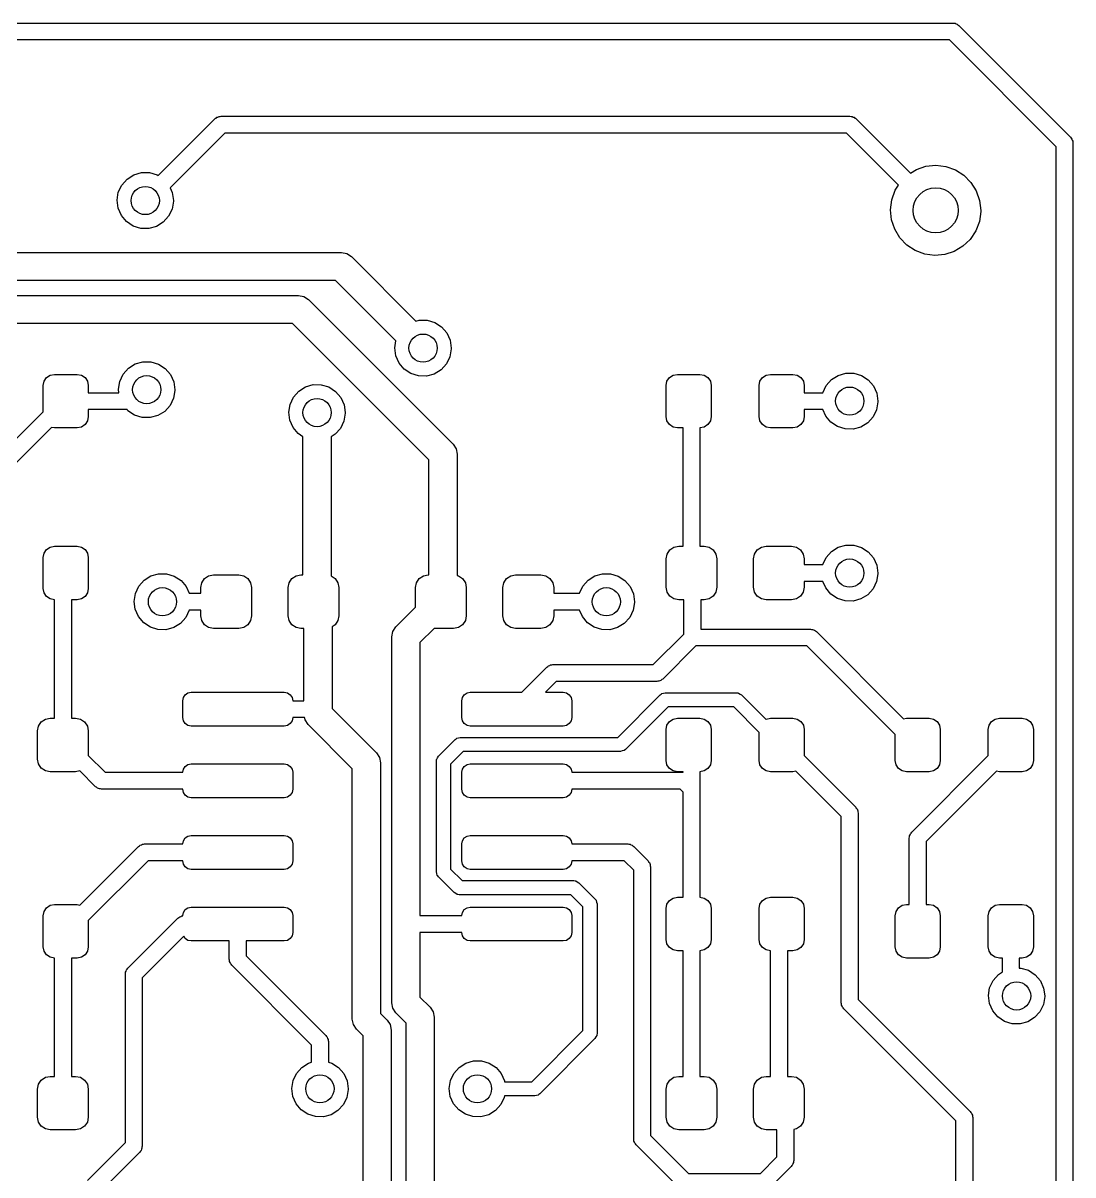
# Model space of a CAD drawing. Extents: x 108 to 192, y -153 to -46.
# Drawn here: x 173.55 to 192.17, y -85.09 to -64.67 of the extents above; entities that cross this region are included whole.
import ezdxf

# ---------------------------------------------------------------- set-up
doc = ezdxf.new("R2010")
doc.units = 0
doc.layers.add('BLACK', color=7, linetype='CONTINUOUS')

msp = doc.modelspace()

# ---------------------------------------------------------------- linework, layer by layer
at = {"layer": 'BLACK', "linetype": 'CONTINUOUS'}
for p, q in [((172.224, -64.6708), (190.043, -64.6708)), ((190.043, -64.6708), (190.062, -64.6759)), ((190.062, -64.6759), (190.082, -64.6759)), ((190.082, -64.6759), (190.099, -64.6858)), ((190.099, -64.6858), (190.118, -64.6909)), ((190.118, -64.6909), (190.132, -64.7049)), ((190.132, -64.7049), (190.149, -64.7147)), ((190.149, -64.7147), (192.13, -66.6959)), ((189.981, -64.9708), (172.286, -64.9708)), ((191.874, -66.8641), (189.981, -64.9708)), ((175.946, -67.3767), (176.957, -66.3657)), ((176.957, -66.3657), (176.974, -66.3559)), ((176.974, -66.3559), (176.988, -66.3419)), ((176.988, -66.3419), (177.007, -66.3368)), ((177.007, -66.3368), (177.025, -66.3269)), ((177.025, -66.3269), (177.044, -66.3269)), ((177.044, -66.3269), (177.063, -66.3218)), ((177.063, -66.3218), (188.218, -66.3218)), ((188.218, -66.3218), (188.237, -66.3269)), ((188.237, -66.3269), (188.257, -66.3269)), ((188.257, -66.3269), (188.274, -66.3368)), ((188.274, -66.3368), (188.293, -66.3419)), ((188.293, -66.3419), (188.307, -66.3559)), ((188.307, -66.3559), (188.324, -66.3657)), ((188.324, -66.3657), (189.291, -67.3333)), ((177.126, -66.6218), (176.157, -67.5901)), ((188.156, -66.6218), (177.126, -66.6218)), ((189.08, -67.5458), (188.156, -66.6218)), ((192.13, -66.6959), (192.14, -66.713)), ((192.14, -66.713), (192.154, -66.727)), ((192.154, -66.727), (192.159, -66.7461)), ((192.159, -66.7461), (192.169, -66.7632)), ((192.169, -66.7632), (192.169, -66.7829)), ((191.874, -131.256), (191.874, -66.8641)), ((192.169, -66.7829), (192.174, -66.802)), ((192.174, -66.802), (192.174, -131.318)), ((175.393, -67.4372), (175.513, -67.3616)), ((175.513, -67.3616), (175.649, -67.3226)), ((175.649, -67.3226), (175.791, -67.3235)), ((175.791, -67.3235), (175.927, -67.3641)), ((175.927, -67.3641), (175.946, -67.3767)), ((189.291, -67.3333), (189.397, -67.2681)), ((189.397, -67.2681), (189.566, -67.2107)), ((189.566, -67.2107), (189.744, -67.192)), ((189.744, -67.192), (189.921, -67.2131)), ((189.921, -67.2131), (190.089, -67.273)), ((190.089, -67.273), (190.239, -67.3685)), ((190.239, -67.3685), (190.365, -67.4951)), ((175.239, -67.6718), (175.299, -67.5435)), ((175.299, -67.5435), (175.393, -67.4372)), ((176.157, -67.5901), (176.197, -67.6777)), ((189.021, -67.6363), (189.08, -67.5458)), ((190.365, -67.4951), (190.459, -67.6463)), ((175.217, -67.8119), (175.239, -67.6718)), ((176.197, -67.6777), (176.217, -67.818)), ((188.96, -67.8039), (189.021, -67.6363)), ((190.459, -67.6463), (190.518, -67.8148)), ((175.236, -67.9525), (175.217, -67.8119)), ((175.293, -68.0822), (175.236, -67.9525)), ((176.194, -67.97), (176.132, -68.0976)), ((176.217, -67.8302), (176.194, -67.97)), ((176.217, -67.818), (176.217, -67.8302)), ((188.938, -67.9808), (188.96, -67.8039)), ((188.955, -68.1583), (188.938, -67.9808)), ((190.518, -67.8148), (190.538, -67.992)), ((190.538, -67.992), (190.538, -68.0143)), ((175.384, -68.1907), (175.293, -68.0822)), ((175.502, -68.2693), (175.384, -68.1907)), ((176.037, -68.2027), (175.916, -68.2769)), ((176.132, -68.0976), (176.037, -68.2027)), ((189.012, -68.3276), (188.955, -68.1583)), ((190.513, -68.191), (190.45, -68.3577)), ((190.538, -68.0143), (190.513, -68.191)), ((175.637, -68.3116), (175.502, -68.2693)), ((175.779, -68.3142), (175.637, -68.3116)), ((175.916, -68.2769), (175.779, -68.3142)), ((189.104, -68.4801), (189.012, -68.3276)), ((190.45, -68.3577), (190.351, -68.5062)), ((189.228, -68.6084), (189.104, -68.4801)), ((189.377, -68.7061), (189.228, -68.6084)), ((190.351, -68.5062), (190.222, -68.6292)), ((171.577, -68.7364), (179.197, -68.7364)), ((179.197, -68.7364), (179.293, -68.7554)), ((179.293, -68.7554), (179.374, -68.8096)), ((179.374, -68.8096), (180.519, -69.9553)), ((189.544, -68.7682), (189.377, -68.7061)), ((189.721, -68.7918), (189.544, -68.7682)), ((189.899, -68.7757), (189.721, -68.7918)), ((190.068, -68.7205), (189.899, -68.7757)), ((190.222, -68.6292), (190.068, -68.7205)), ((179.093, -69.2364), (171.681, -69.2364)), ((180.164, -70.3067), (179.093, -69.2364)), ((171.804, -69.4984), (178.435, -69.4984)), ((178.435, -69.4984), (178.531, -69.5174)), ((178.531, -69.5174), (178.612, -69.5716)), ((178.612, -69.5716), (181.177, -72.137)), ((178.331, -69.9984), (171.908, -69.9984)), ((180.75, -72.4174), (178.331, -69.9984)), ((180.519, -69.9553), (180.577, -69.9388)), ((180.577, -69.9388), (180.719, -69.9397)), ((180.719, -69.9397), (180.855, -69.9803)), ((180.855, -69.9803), (180.973, -70.0574)), ((180.973, -70.0574), (181.066, -70.1648)), ((181.066, -70.1648), (181.125, -70.2939)), ((180.145, -70.4281), (180.164, -70.3067)), ((180.163, -70.5687), (180.145, -70.4281)), ((181.145, -70.4464), (181.121, -70.5862)), ((181.125, -70.2939), (181.145, -70.4342)), ((181.145, -70.4342), (181.145, -70.4464)), ((180.22, -70.6984), (180.163, -70.5687)), ((181.121, -70.5862), (181.059, -70.7138)), ((175.325, -70.8963), (175.419, -70.79)), ((175.419, -70.79), (175.538, -70.7144)), ((175.538, -70.7144), (175.675, -70.6754)), ((175.675, -70.6754), (175.817, -70.6763)), ((175.817, -70.6763), (175.952, -70.7169)), ((175.952, -70.7169), (176.071, -70.794)), ((176.071, -70.794), (176.164, -70.9014)), ((180.312, -70.8069), (180.22, -70.6984)), ((180.43, -70.8855), (180.312, -70.8069)), ((180.964, -70.8189), (180.843, -70.8931)), ((181.059, -70.7138), (180.964, -70.8189)), ((173.907, -71.099), (173.922, -71.0225)), ((173.922, -71.0225), (173.966, -70.9576)), ((173.966, -70.9576), (174.03, -70.9142)), ((174.03, -70.9142), (174.107, -70.899)), ((174.107, -70.899), (174.507, -70.899)), ((174.507, -70.899), (174.584, -70.9142)), ((174.584, -70.9142), (174.648, -70.9576)), ((174.648, -70.9576), (174.692, -71.0225)), ((174.692, -71.0225), (174.707, -71.099)), ((175.243, -71.1647), (175.264, -71.0246)), ((175.264, -71.0246), (175.325, -70.8963)), ((176.164, -70.9014), (176.223, -71.0305)), ((176.223, -71.0305), (176.243, -71.1708)), ((180.565, -70.9278), (180.43, -70.8855)), ((180.707, -70.9304), (180.565, -70.9278)), ((180.843, -70.8931), (180.707, -70.9304)), ((184.957, -71.099), (184.972, -71.0225)), ((184.972, -71.0225), (185.016, -70.9576)), ((185.016, -70.9576), (185.08, -70.9142)), ((185.08, -70.9142), (185.157, -70.899)), ((185.157, -70.899), (185.557, -70.899)), ((185.557, -70.899), (185.634, -70.9142)), ((185.634, -70.9142), (185.698, -70.9576)), ((185.698, -70.9576), (185.742, -71.0225)), ((185.742, -71.0225), (185.757, -71.099)), ((186.607, -71.099), (186.622, -71.0225)), ((186.622, -71.0225), (186.666, -70.9576)), ((186.666, -70.9576), (186.73, -70.9142)), ((186.73, -70.9142), (186.807, -70.899)), ((186.807, -70.899), (187.207, -70.899)), ((187.207, -70.899), (187.284, -70.9142)), ((187.284, -70.9142), (187.348, -70.9576)), ((187.348, -70.9576), (187.392, -71.0225)), ((187.392, -71.0225), (187.407, -71.099)), ((187.796, -71.0995), (187.89, -70.9932)), ((187.89, -70.9932), (188.01, -70.9176)), ((188.01, -70.9176), (188.146, -70.8786)), ((188.146, -70.8786), (188.288, -70.8795)), ((188.288, -70.8795), (188.424, -70.9201)), ((188.424, -70.9201), (188.543, -70.9972)), ((188.543, -70.9972), (188.635, -71.1046)), ((173.907, -71.5619), (173.907, -71.099)), ((174.707, -71.099), (174.707, -71.224)), ((174.707, -71.224), (175.25, -71.224)), ((175.25, -71.224), (175.243, -71.1647)), ((176.242, -71.183), (176.219, -71.3228)), ((176.243, -71.1708), (176.242, -71.183)), ((178.347, -71.3027), (178.441, -71.1964)), ((178.441, -71.1964), (178.561, -71.1208)), ((178.561, -71.1208), (178.697, -71.0818)), ((178.697, -71.0818), (178.839, -71.0827)), ((178.839, -71.0827), (178.975, -71.1233)), ((178.975, -71.1233), (179.094, -71.2004)), ((179.094, -71.2004), (179.186, -71.3078)), ((184.957, -71.649), (184.957, -71.099)), ((185.757, -71.099), (185.757, -71.649)), ((186.607, -71.649), (186.607, -71.099)), ((187.407, -71.099), (187.407, -71.224)), ((187.407, -71.224), (187.738, -71.224)), ((187.738, -71.224), (187.796, -71.0995)), ((188.635, -71.1046), (188.694, -71.2337)), ((188.694, -71.2337), (188.714, -71.374)), ((176.157, -71.4504), (176.062, -71.5555)), ((176.219, -71.3228), (176.157, -71.4504)), ((178.265, -71.5711), (178.287, -71.431)), ((178.287, -71.431), (178.347, -71.3027)), ((179.186, -71.3078), (179.245, -71.4369)), ((179.245, -71.4369), (179.265, -71.5772)), ((188.714, -71.3862), (188.69, -71.526)), ((188.714, -71.374), (188.714, -71.3862)), ((172.551, -72.9179), (173.907, -71.5619)), ((174.707, -71.649), (174.692, -71.7255)), ((175.393, -71.524), (174.707, -71.524)), ((174.707, -71.524), (174.707, -71.649)), ((175.409, -71.5435), (175.393, -71.524)), ((175.527, -71.6221), (175.409, -71.5435)), ((175.663, -71.6644), (175.527, -71.6221)), ((175.804, -71.667), (175.663, -71.6644)), ((175.941, -71.6297), (175.804, -71.667)), ((176.062, -71.5555), (175.941, -71.6297)), ((178.284, -71.7117), (178.265, -71.5711)), ((179.265, -71.5894), (179.242, -71.7292)), ((179.265, -71.5772), (179.265, -71.5894)), ((184.972, -71.7255), (184.957, -71.649)), ((185.757, -71.649), (185.742, -71.7255)), ((186.622, -71.7255), (186.607, -71.649)), ((187.407, -71.649), (187.392, -71.7255)), ((187.739, -71.524), (187.407, -71.524)), ((187.407, -71.524), (187.407, -71.649)), ((187.79, -71.6382), (187.739, -71.524)), ((187.881, -71.7467), (187.79, -71.6382)), ((188.629, -71.6536), (188.533, -71.7587)), ((188.69, -71.526), (188.629, -71.6536)), ((174.055, -71.8386), (172.807, -73.0861)), ((174.107, -71.849), (174.055, -71.8386)), ((174.507, -71.849), (174.107, -71.849)), ((174.584, -71.8338), (174.507, -71.849)), ((174.648, -71.7904), (174.584, -71.8338)), ((174.692, -71.7255), (174.648, -71.7904)), ((178.341, -71.8414), (178.284, -71.7117)), ((178.432, -71.9499), (178.341, -71.8414)), ((179.18, -71.8568), (179.085, -71.9619)), ((179.242, -71.7292), (179.18, -71.8568)), ((185.016, -71.7904), (184.972, -71.7255)), ((185.08, -71.8338), (185.016, -71.7904)), ((185.157, -71.849), (185.08, -71.8338)), ((185.257, -71.849), (185.157, -71.849)), ((185.257, -73.947), (185.257, -71.849)), ((185.634, -71.8338), (185.557, -71.849)), ((185.557, -71.849), (185.557, -73.947)), ((185.698, -71.7904), (185.634, -71.8338)), ((185.742, -71.7255), (185.698, -71.7904)), ((186.666, -71.7904), (186.622, -71.7255)), ((186.73, -71.8338), (186.666, -71.7904)), ((186.807, -71.849), (186.73, -71.8338)), ((187.207, -71.849), (186.807, -71.849)), ((187.284, -71.8338), (187.207, -71.849)), ((187.348, -71.7904), (187.284, -71.8338)), ((187.392, -71.7255), (187.348, -71.7904)), ((187.999, -71.8253), (187.881, -71.7467)), ((188.134, -71.8676), (187.999, -71.8253)), ((188.276, -71.8702), (188.134, -71.8676)), ((188.413, -71.8329), (188.276, -71.8702)), ((188.533, -71.7587), (188.413, -71.8329)), ((178.515, -72.0054), (178.432, -71.9499)), ((178.515, -74.455), (178.515, -72.0054)), ((179.085, -71.9619), (179.015, -72.0045)), ((179.015, -72.0045), (179.015, -74.4735)), ((181.177, -72.137), (181.177, -72.137)), ((181.177, -72.137), (181.231, -72.2181)), ((181.231, -72.2181), (181.25, -72.3138)), ((180.75, -74.455), (180.75, -72.4174)), ((181.25, -72.3138), (181.25, -74.4676)), ((188.01, -73.9656), (188.146, -73.9266)), ((188.146, -73.9266), (188.288, -73.9275)), ((188.288, -73.9275), (188.424, -73.9681)), ((173.907, -74.147), (173.922, -74.0705)), ((173.922, -74.0705), (173.966, -74.0056)), ((173.966, -74.0056), (174.03, -73.9622)), ((174.03, -73.9622), (174.107, -73.947)), ((174.107, -73.947), (174.507, -73.947)), ((174.507, -73.947), (174.584, -73.9622)), ((174.584, -73.9622), (174.648, -74.0056)), ((174.648, -74.0056), (174.692, -74.0705)), ((174.692, -74.0705), (174.707, -74.147)), ((184.957, -74.172), (184.974, -74.0859)), ((184.974, -74.0859), (185.023, -74.0129)), ((185.023, -74.0129), (185.096, -73.9641)), ((185.096, -73.9641), (185.182, -73.947)), ((185.182, -73.947), (185.257, -73.947)), ((185.557, -73.947), (185.632, -73.947)), ((185.632, -73.947), (185.718, -73.9641)), ((185.718, -73.9641), (185.791, -74.0129)), ((185.791, -74.0129), (185.84, -74.0859)), ((185.84, -74.0859), (185.857, -74.172)), ((186.507, -74.172), (186.524, -74.0859)), ((186.524, -74.0859), (186.573, -74.0129)), ((186.573, -74.0129), (186.646, -73.9641)), ((186.646, -73.9641), (186.732, -73.947)), ((186.732, -73.947), (187.182, -73.947)), ((187.182, -73.947), (187.268, -73.9641)), ((187.268, -73.9641), (187.341, -74.0129)), ((187.341, -74.0129), (187.39, -74.0859)), ((187.39, -74.0859), (187.407, -74.172)), ((187.796, -74.1475), (187.89, -74.0412)), ((187.89, -74.0412), (188.01, -73.9656)), ((188.424, -73.9681), (188.543, -74.0452)), ((188.543, -74.0452), (188.635, -74.1526)), ((173.907, -74.697), (173.907, -74.147)), ((174.707, -74.147), (174.707, -74.697)), ((184.957, -74.672), (184.957, -74.172)), ((185.857, -74.172), (185.857, -74.672)), ((186.507, -74.672), (186.507, -74.172)), ((187.407, -74.172), (187.407, -74.272)), ((187.407, -74.272), (187.738, -74.272)), ((187.738, -74.272), (187.796, -74.1475)), ((188.635, -74.1526), (188.694, -74.2817)), ((188.694, -74.2817), (188.714, -74.422)), ((175.698, -74.5492), (175.818, -74.4736)), ((175.818, -74.4736), (175.954, -74.4346)), ((175.954, -74.4346), (176.096, -74.4355)), ((176.096, -74.4355), (176.232, -74.4761)), ((176.232, -74.4761), (176.351, -74.5532)), ((176.719, -74.5939), (176.768, -74.5209)), ((176.768, -74.5209), (176.841, -74.4721)), ((176.841, -74.4721), (176.927, -74.455)), ((176.927, -74.455), (177.377, -74.455)), ((177.377, -74.455), (177.463, -74.4721)), ((177.463, -74.4721), (177.536, -74.5209)), ((177.536, -74.5209), (177.585, -74.5939)), ((178.269, -74.5939), (178.318, -74.5209)), ((178.318, -74.5209), (178.391, -74.4721)), ((178.391, -74.4721), (178.477, -74.455)), ((178.477, -74.455), (178.515, -74.455)), ((179.015, -74.4735), (179.086, -74.5209)), ((179.086, -74.5209), (179.135, -74.5939)), ((180.529, -74.5939), (180.578, -74.5209)), ((180.578, -74.5209), (180.651, -74.4721)), ((180.651, -74.4721), (180.737, -74.455)), ((180.737, -74.455), (180.75, -74.455)), ((181.25, -74.4676), (181.273, -74.4721)), ((181.273, -74.4721), (181.346, -74.5209)), ((181.346, -74.5209), (181.395, -74.5939)), ((182.079, -74.5939), (182.128, -74.5209)), ((182.128, -74.5209), (182.201, -74.4721)), ((182.201, -74.4721), (182.287, -74.455)), ((182.287, -74.455), (182.737, -74.455)), ((182.737, -74.455), (182.823, -74.4721)), ((182.823, -74.4721), (182.896, -74.5209)), ((182.896, -74.5209), (182.945, -74.5939)), ((183.572, -74.5492), (183.692, -74.4736)), ((183.692, -74.4736), (183.828, -74.4346)), ((183.828, -74.4346), (183.97, -74.4355)), ((183.97, -74.4355), (184.106, -74.4761)), ((184.106, -74.4761), (184.225, -74.5532)), ((188.714, -74.4342), (188.69, -74.574)), ((188.714, -74.422), (188.714, -74.4342)), ((173.922, -74.7735), (173.907, -74.697)), ((174.707, -74.697), (174.692, -74.7735)), ((175.544, -74.7838), (175.604, -74.6555)), ((175.604, -74.6555), (175.698, -74.5492)), ((176.351, -74.5532), (176.443, -74.6606)), ((176.443, -74.6606), (176.498, -74.78)), ((176.702, -74.68), (176.719, -74.5939)), ((176.702, -74.78), (176.702, -74.68)), ((177.585, -74.5939), (177.602, -74.68)), ((177.602, -74.68), (177.602, -75.18)), ((178.252, -74.68), (178.269, -74.5939)), ((178.252, -75.18), (178.252, -74.68)), ((179.135, -74.5939), (179.152, -74.68)), ((179.152, -74.68), (179.152, -75.18)), ((180.512, -74.68), (180.529, -74.5939)), ((180.512, -75.0264), (180.512, -74.68)), ((181.395, -74.5939), (181.412, -74.68)), ((181.412, -74.68), (181.412, -75.18)), ((182.062, -74.68), (182.079, -74.5939)), ((182.062, -75.18), (182.062, -74.68)), ((182.945, -74.5939), (182.962, -74.68)), ((182.962, -74.68), (182.962, -74.78)), ((183.42, -74.78), (183.478, -74.6555)), ((183.478, -74.6555), (183.572, -74.5492)), ((184.225, -74.5532), (184.317, -74.6606)), ((184.317, -74.6606), (184.376, -74.7897)), ((184.974, -74.7581), (184.957, -74.672)), ((185.857, -74.672), (185.84, -74.7581)), ((186.524, -74.7581), (186.507, -74.672)), ((187.407, -74.672), (187.39, -74.7581)), ((187.739, -74.572), (187.407, -74.572)), ((187.407, -74.572), (187.407, -74.672)), ((187.79, -74.6862), (187.739, -74.572)), ((187.881, -74.7947), (187.79, -74.6862)), ((188.629, -74.7016), (188.533, -74.8067)), ((188.69, -74.574), (188.629, -74.7016)), ((173.966, -74.8384), (173.922, -74.7735)), ((174.03, -74.8818), (173.966, -74.8384)), ((174.107, -74.897), (174.03, -74.8818)), ((174.107, -76.995), (174.107, -74.897)), ((174.507, -74.897), (174.407, -74.897)), ((174.407, -74.897), (174.407, -76.995)), ((174.584, -74.8818), (174.507, -74.897)), ((174.648, -74.8384), (174.584, -74.8818)), ((174.692, -74.7735), (174.648, -74.8384)), ((175.522, -74.9239), (175.544, -74.7838)), ((175.54, -75.0645), (175.522, -74.9239)), ((176.498, -74.78), (176.702, -74.78)), ((182.962, -74.78), (183.42, -74.78)), ((184.396, -74.9422), (184.372, -75.082)), ((184.376, -74.7897), (184.396, -74.93)), ((184.396, -74.93), (184.396, -74.9422)), ((185.023, -74.8311), (184.974, -74.7581)), ((185.096, -74.8799), (185.023, -74.8311)), ((185.182, -74.897), (185.096, -74.8799)), ((185.27, -74.897), (185.182, -74.897)), ((185.27, -75.5029), (185.27, -74.897)), ((185.632, -74.897), (185.57, -74.897)), ((185.57, -74.897), (185.57, -75.415)), ((185.718, -74.8799), (185.632, -74.897)), ((185.791, -74.8311), (185.718, -74.8799)), ((185.84, -74.7581), (185.791, -74.8311)), ((186.573, -74.8311), (186.524, -74.7581)), ((186.646, -74.8799), (186.573, -74.8311)), ((186.732, -74.897), (186.646, -74.8799)), ((187.182, -74.897), (186.732, -74.897)), ((187.268, -74.8799), (187.182, -74.897)), ((187.341, -74.8311), (187.268, -74.8799)), ((187.39, -74.7581), (187.341, -74.8311)), ((187.999, -74.8733), (187.881, -74.7947)), ((188.134, -74.9156), (187.999, -74.8733)), ((188.276, -74.9182), (188.134, -74.9156)), ((188.413, -74.8809), (188.276, -74.9182)), ((188.533, -74.8067), (188.413, -74.8809)), ((175.598, -75.1942), (175.54, -75.0645)), ((176.498, -75.082), (176.437, -75.2096)), ((176.499, -75.08), (176.498, -75.082)), ((176.702, -75.08), (176.499, -75.08)), ((176.702, -75.18), (176.702, -75.08)), ((180.163, -75.3752), (180.512, -75.0264)), ((183.421, -75.08), (182.962, -75.08)), ((182.962, -75.08), (182.962, -75.18)), ((183.472, -75.1942), (183.421, -75.08)), ((184.372, -75.082), (184.311, -75.2096)), ((175.689, -75.3027), (175.598, -75.1942)), ((175.807, -75.3813), (175.689, -75.3027)), ((176.341, -75.3147), (176.221, -75.3889)), ((176.437, -75.2096), (176.341, -75.3147)), ((176.719, -75.2661), (176.702, -75.18)), ((176.768, -75.3391), (176.719, -75.2661)), ((176.841, -75.3879), (176.768, -75.3391)), ((177.536, -75.3391), (177.463, -75.3879)), ((177.585, -75.2661), (177.536, -75.3391)), ((177.602, -75.18), (177.585, -75.2661)), ((178.269, -75.2661), (178.252, -75.18)), ((178.318, -75.3391), (178.269, -75.2661)), ((178.391, -75.3879), (178.318, -75.3391)), ((179.086, -75.3391), (179.032, -75.3752)), ((179.135, -75.2661), (179.086, -75.3391)), ((179.152, -75.18), (179.135, -75.2661)), ((181.346, -75.3391), (181.273, -75.3879)), ((181.395, -75.2661), (181.346, -75.3391)), ((181.412, -75.18), (181.395, -75.2661)), ((182.079, -75.2661), (182.062, -75.18)), ((182.128, -75.3391), (182.079, -75.2661)), ((182.201, -75.3879), (182.128, -75.3391)), ((182.896, -75.3391), (182.823, -75.3879)), ((182.945, -75.2661), (182.896, -75.3391)), ((182.962, -75.18), (182.945, -75.2661)), ((183.563, -75.3027), (183.472, -75.1942)), ((183.681, -75.3813), (183.563, -75.3027)), ((184.215, -75.3147), (184.095, -75.3889)), ((184.311, -75.2096), (184.215, -75.3147)), ((175.942, -75.4236), (175.807, -75.3813)), ((176.084, -75.4262), (175.942, -75.4236)), ((176.221, -75.3889), (176.084, -75.4262)), ((176.927, -75.405), (176.841, -75.3879)), ((177.377, -75.405), (176.927, -75.405)), ((177.463, -75.3879), (177.377, -75.405)), ((178.477, -75.405), (178.391, -75.3879)), ((178.532, -75.405), (178.477, -75.405)), ((178.532, -76.685), (178.532, -75.405)), ((179.032, -75.3752), (179.032, -76.8244)), ((180.09, -75.552), (180.109, -75.4563)), ((180.09, -82.042), (180.09, -75.552)), ((180.109, -75.4563), (180.163, -75.3752)), ((180.841, -75.405), (180.59, -75.6556)), ((181.187, -75.405), (180.841, -75.405)), ((181.273, -75.3879), (181.187, -75.405)), ((182.287, -75.405), (182.201, -75.3879)), ((182.737, -75.405), (182.287, -75.405)), ((182.823, -75.3879), (182.737, -75.405)), ((183.816, -75.4236), (183.681, -75.3813)), ((183.958, -75.4262), (183.816, -75.4236)), ((184.095, -75.3889), (183.958, -75.4262)), ((184.727, -76.0455), (185.27, -75.5029)), ((185.57, -75.415), (187.516, -75.415)), ((187.516, -75.415), (187.535, -75.4201)), ((187.535, -75.4201), (187.555, -75.4201)), ((187.555, -75.4201), (187.572, -75.43)), ((187.572, -75.43), (187.591, -75.4351)), ((187.591, -75.4351), (187.605, -75.4491)), ((187.605, -75.4491), (187.622, -75.4589)), ((187.622, -75.4589), (189.169, -77.0054)), ((180.59, -75.6556), (180.59, -80.495)), ((185.482, -75.715), (184.896, -76.3016)), ((187.454, -75.715), (185.482, -75.715)), ((189.021, -77.2821), (187.454, -75.715)), ((182.395, -76.535), (182.84, -76.0894)), ((182.84, -76.0894), (182.858, -76.0796)), ((182.858, -76.0796), (182.872, -76.0656)), ((182.872, -76.0656), (182.891, -76.0605)), ((182.891, -76.0605), (182.908, -76.0506)), ((182.908, -76.0506), (182.927, -76.0506)), ((182.927, -76.0506), (182.947, -76.0455)), ((182.947, -76.0455), (184.727, -76.0455)), ((183.009, -76.3455), (182.819, -76.535)), ((184.79, -76.3455), (183.009, -76.3455)), ((184.809, -76.3404), (184.79, -76.3455)), ((184.828, -76.3404), (184.809, -76.3404)), ((184.845, -76.3305), (184.828, -76.3404)), ((184.865, -76.3254), (184.845, -76.3305)), ((184.878, -76.3114), (184.865, -76.3254)), ((184.896, -76.3016), (184.878, -76.3114)), ((176.393, -76.6276), (176.426, -76.5789)), ((176.426, -76.5789), (176.475, -76.5464)), ((176.475, -76.5464), (176.532, -76.535)), ((176.532, -76.535), (178.182, -76.535)), ((178.182, -76.535), (178.239, -76.5464)), ((178.239, -76.5464), (178.288, -76.5789)), ((178.288, -76.5789), (178.321, -76.6276)), ((181.343, -76.6276), (181.376, -76.5789)), ((181.376, -76.5789), (181.425, -76.5464)), ((181.425, -76.5464), (181.482, -76.535)), ((181.482, -76.535), (182.395, -76.535)), ((182.819, -76.535), (183.132, -76.535)), ((183.132, -76.535), (183.189, -76.5464)), ((183.189, -76.5464), (183.238, -76.5789)), ((183.238, -76.5789), (183.271, -76.6276)), ((184.098, -77.335), (184.851, -76.5816)), ((184.851, -76.5816), (184.869, -76.5683)), ((184.869, -76.5683), (184.872, -76.5648)), ((184.872, -76.5648), (184.875, -76.564)), ((184.875, -76.564), (184.88, -76.5601)), ((184.88, -76.5601), (184.91, -76.5537)), ((184.91, -76.5537), (184.94, -76.545)), ((184.94, -76.545), (186.207, -76.545)), ((186.207, -76.545), (186.229, -76.5482)), ((186.229, -76.5482), (186.234, -76.5479)), ((186.234, -76.5479), (186.236, -76.5492)), ((186.236, -76.5492), (186.243, -76.5501)), ((186.243, -76.5501), (186.268, -76.5668)), ((186.268, -76.5668), (186.295, -76.5816)), ((186.295, -76.5816), (186.727, -77.0128)), ((176.382, -76.685), (176.393, -76.6276)), ((176.382, -76.985), (176.382, -76.685)), ((178.321, -76.6276), (178.332, -76.685)), ((178.332, -76.685), (178.532, -76.685)), ((181.332, -76.685), (181.343, -76.6276)), ((181.332, -76.985), (181.332, -76.685)), ((183.271, -76.6276), (183.282, -76.685)), ((183.282, -76.685), (183.282, -76.985)), ((176.393, -77.0424), (176.382, -76.985)), ((178.332, -76.985), (178.321, -77.0424)), ((178.543, -76.985), (178.332, -76.985)), ((178.551, -77.0237), (178.543, -76.985)), ((179.032, -76.8244), (179.817, -77.6097)), ((181.343, -77.0424), (181.332, -76.985)), ((183.282, -76.985), (183.271, -77.0424)), ((184.991, -76.795), (184.238, -77.5484)), ((186.155, -76.795), (184.991, -76.795)), ((186.607, -77.2468), (186.155, -76.795)), ((173.807, -77.22), (173.824, -77.1339)), ((173.824, -77.1339), (173.873, -77.0609)), ((173.873, -77.0609), (173.946, -77.0121)), ((173.946, -77.0121), (174.032, -76.995)), ((174.032, -76.995), (174.107, -76.995)), ((174.407, -76.995), (174.482, -76.995)), ((174.482, -76.995), (174.568, -77.0121)), ((174.568, -77.0121), (174.641, -77.0609)), ((174.641, -77.0609), (174.69, -77.1339)), ((174.69, -77.1339), (174.707, -77.22)), ((176.426, -77.0911), (176.393, -77.0424)), ((176.475, -77.1236), (176.426, -77.0911)), ((176.532, -77.135), (176.475, -77.1236)), ((178.182, -77.135), (176.532, -77.135)), ((178.239, -77.1236), (178.182, -77.135)), ((178.288, -77.0911), (178.239, -77.1236)), ((178.321, -77.0424), (178.288, -77.0911)), ((178.605, -77.1048), (178.551, -77.0237)), ((179.39, -77.8901), (178.605, -77.1048)), ((181.376, -77.0911), (181.343, -77.0424)), ((181.425, -77.1236), (181.376, -77.0911)), ((181.482, -77.135), (181.425, -77.1236)), ((183.132, -77.135), (181.482, -77.135)), ((183.189, -77.1236), (183.132, -77.135)), ((183.238, -77.0911), (183.189, -77.1236)), ((183.271, -77.0424), (183.238, -77.0911)), ((184.957, -77.195), (184.972, -77.1185)), ((184.957, -77.745), (184.957, -77.195)), ((184.972, -77.1185), (185.016, -77.0536)), ((185.016, -77.0536), (185.08, -77.0102)), ((185.08, -77.0102), (185.157, -76.995)), ((185.157, -76.995), (185.557, -76.995)), ((185.557, -76.995), (185.634, -77.0102)), ((185.634, -77.0102), (185.698, -77.0536)), ((185.698, -77.0536), (185.742, -77.1185)), ((185.742, -77.1185), (185.757, -77.195)), ((185.757, -77.195), (185.757, -77.745)), ((186.727, -77.0128), (186.73, -77.0102)), ((186.73, -77.0102), (186.807, -76.995)), ((186.807, -76.995), (187.207, -76.995)), ((187.207, -76.995), (187.284, -77.0102)), ((187.284, -77.0102), (187.348, -77.0536)), ((187.348, -77.0536), (187.392, -77.1185)), ((187.392, -77.1185), (187.407, -77.195)), ((187.407, -77.195), (187.407, -77.6579)), ((189.169, -77.0054), (189.221, -76.995)), ((189.221, -76.995), (189.621, -76.995)), ((189.621, -76.995), (189.698, -77.0102)), ((189.698, -77.0102), (189.762, -77.0536)), ((189.762, -77.0536), (189.806, -77.1185)), ((189.806, -77.1185), (189.821, -77.195)), ((189.821, -77.195), (189.821, -77.745)), ((190.671, -77.195), (190.686, -77.1185)), ((190.671, -77.6579), (190.671, -77.195)), ((190.686, -77.1185), (190.73, -77.0536)), ((190.73, -77.0536), (190.794, -77.0102)), ((190.794, -77.0102), (190.871, -76.995)), ((190.871, -76.995), (191.271, -76.995)), ((191.271, -76.995), (191.348, -77.0102)), ((191.348, -77.0102), (191.412, -77.0536)), ((191.412, -77.0536), (191.456, -77.1185)), ((191.456, -77.1185), (191.471, -77.195)), ((191.471, -77.195), (191.471, -77.745)), ((173.807, -77.72), (173.807, -77.22)), ((174.707, -77.22), (174.707, -77.6579)), ((180.919, -77.6699), (181.217, -77.3716)), ((181.217, -77.3716), (181.235, -77.3583)), ((181.235, -77.3583), (181.238, -77.3548)), ((181.238, -77.3548), (181.24, -77.354)), ((181.24, -77.354), (181.246, -77.3501)), ((181.246, -77.3501), (181.276, -77.3437)), ((181.276, -77.3437), (181.305, -77.335)), ((181.305, -77.335), (184.098, -77.335)), ((186.607, -77.745), (186.607, -77.2468)), ((189.021, -77.745), (189.021, -77.2821)), ((181.357, -77.585), (181.132, -77.81)), ((184.15, -77.585), (181.357, -77.585)), ((184.179, -77.5763), (184.15, -77.585)), ((184.209, -77.5699), (184.179, -77.5763)), ((184.214, -77.566), (184.209, -77.5699)), ((184.217, -77.5652), (184.214, -77.566)), ((184.22, -77.5617), (184.217, -77.5652)), ((184.238, -77.5484), (184.22, -77.5617)), ((173.824, -77.8061), (173.807, -77.72)), ((173.873, -77.8791), (173.824, -77.8061)), ((174.707, -77.6579), (175.004, -77.955)), ((176.475, -77.8164), (176.532, -77.805)), ((176.532, -77.805), (178.182, -77.805)), ((178.182, -77.805), (178.239, -77.8164)), ((179.817, -77.6097), (179.871, -77.6908)), ((179.871, -77.6908), (179.89, -77.7865)), ((179.89, -77.7865), (179.89, -82.2282)), ((180.882, -77.7582), (180.885, -77.7362)), ((180.882, -79.7218), (180.882, -77.7582)), ((180.885, -77.7316), (180.886, -77.7291)), ((180.885, -77.7362), (180.885, -77.7316)), ((180.886, -77.7291), (180.887, -77.7227)), ((180.887, -77.7227), (180.904, -77.6969)), ((180.904, -77.6969), (180.919, -77.6699)), ((181.425, -77.8164), (181.482, -77.805)), ((181.482, -77.805), (183.132, -77.805)), ((183.132, -77.805), (183.189, -77.8164)), ((184.972, -77.8215), (184.957, -77.745)), ((185.757, -77.745), (185.742, -77.8215)), ((186.622, -77.8215), (186.607, -77.745)), ((187.407, -77.6579), (188.32, -78.5709)), ((189.036, -77.8215), (189.021, -77.745)), ((189.315, -79.0139), (190.671, -77.6579)), ((189.821, -77.745), (189.806, -77.8215)), ((191.471, -77.745), (191.456, -77.8215)), ((173.946, -77.9279), (173.873, -77.8791)), ((174.032, -77.945), (173.946, -77.9279)), ((174.482, -77.945), (174.032, -77.945)), ((174.555, -77.9304), (174.482, -77.945)), ((174.836, -78.2111), (174.555, -77.9304)), ((175.004, -77.955), (176.382, -77.955)), ((176.382, -77.955), (176.393, -77.8976)), ((176.393, -77.8976), (176.426, -77.8489)), ((176.426, -77.8489), (176.475, -77.8164)), ((178.239, -77.8164), (178.288, -77.8489)), ((178.288, -77.8489), (178.321, -77.8976)), ((178.321, -77.8976), (178.332, -77.955)), ((178.332, -77.955), (178.332, -78.255)), ((179.39, -82.3317), (179.39, -77.8901)), ((181.132, -77.81), (181.132, -79.67)), ((181.332, -77.955), (181.343, -77.8976)), ((181.332, -78.255), (181.332, -77.955)), ((181.343, -77.8976), (181.376, -77.8489)), ((181.376, -77.8489), (181.425, -77.8164)), ((183.189, -77.8164), (183.238, -77.8489)), ((183.238, -77.8489), (183.271, -77.8976)), ((183.271, -77.8976), (183.282, -77.955)), ((183.282, -77.955), (185.257, -77.955)), ((185.016, -77.8864), (184.972, -77.8215)), ((185.08, -77.9298), (185.016, -77.8864)), ((185.157, -77.945), (185.08, -77.9298)), ((185.257, -77.945), (185.157, -77.945)), ((185.257, -77.955), (185.257, -77.945)), ((185.634, -77.9298), (185.557, -77.945)), ((185.557, -77.945), (185.557, -80.17)), ((185.698, -77.8864), (185.634, -77.9298)), ((185.742, -77.8215), (185.698, -77.8864)), ((186.666, -77.8864), (186.622, -77.8215)), ((186.73, -77.9298), (186.666, -77.8864)), ((186.807, -77.945), (186.73, -77.9298)), ((187.207, -77.945), (186.807, -77.945)), ((187.259, -77.9346), (187.207, -77.945)), ((188.064, -78.7391), (187.259, -77.9346)), ((189.08, -77.8864), (189.036, -77.8215)), ((189.144, -77.9298), (189.08, -77.8864)), ((189.221, -77.945), (189.144, -77.9298)), ((189.621, -77.945), (189.221, -77.945)), ((190.819, -77.9346), (189.571, -79.1821)), ((189.698, -77.9298), (189.621, -77.945)), ((189.762, -77.8864), (189.698, -77.9298)), ((189.806, -77.8215), (189.762, -77.8864)), ((190.871, -77.945), (190.819, -77.9346)), ((191.271, -77.945), (190.871, -77.945)), ((191.348, -77.9298), (191.271, -77.945)), ((191.412, -77.8864), (191.348, -77.9298)), ((191.456, -77.8215), (191.412, -77.8864)), ((174.853, -78.2209), (174.836, -78.2111)), ((174.867, -78.2349), (174.853, -78.2209)), ((174.886, -78.24), (174.867, -78.2349)), ((174.903, -78.2499), (174.886, -78.24)), ((174.923, -78.2499), (174.903, -78.2499)), ((174.942, -78.255), (174.923, -78.2499)), ((176.382, -78.255), (174.942, -78.255)), ((176.393, -78.3124), (176.382, -78.255)), ((176.426, -78.3611), (176.393, -78.3124)), ((176.475, -78.3936), (176.426, -78.3611)), ((176.532, -78.405), (176.475, -78.3936)), ((178.182, -78.405), (176.532, -78.405)), ((178.239, -78.3936), (178.182, -78.405)), ((178.288, -78.3611), (178.239, -78.3936)), ((178.321, -78.3124), (178.288, -78.3611)), ((178.332, -78.255), (178.321, -78.3124)), ((181.343, -78.3124), (181.332, -78.255)), ((181.376, -78.3611), (181.343, -78.3124)), ((181.425, -78.3936), (181.376, -78.3611)), ((181.482, -78.405), (181.425, -78.3936)), ((183.132, -78.405), (181.482, -78.405)), ((183.189, -78.3936), (183.132, -78.405)), ((183.238, -78.3611), (183.189, -78.3936)), ((183.271, -78.3124), (183.238, -78.3611)), ((183.282, -78.255), (183.271, -78.3124)), ((185.205, -78.255), (183.282, -78.255)), ((185.257, -78.3071), (185.205, -78.255)), ((185.257, -80.17), (185.257, -78.3071)), ((188.32, -78.5709), (188.33, -78.588)), ((188.33, -78.588), (188.344, -78.602)), ((188.344, -78.602), (188.349, -78.6211)), ((188.349, -78.6211), (188.359, -78.6382)), ((188.064, -82.042), (188.064, -78.7391)), ((188.359, -78.6382), (188.359, -78.6579)), ((188.359, -78.6579), (188.364, -78.677)), ((188.364, -78.677), (188.364, -81.9799)), ((189.291, -79.045), (189.305, -79.031)), ((189.305, -79.031), (189.315, -79.0139)), ((175.648, -79.24), (175.665, -79.2301)), ((175.665, -79.2301), (175.685, -79.2301)), ((175.685, -79.2301), (175.704, -79.225)), ((175.704, -79.225), (176.382, -79.225)), ((176.382, -79.225), (176.393, -79.1676)), ((176.393, -79.1676), (176.426, -79.1189)), ((176.426, -79.1189), (176.475, -79.0864)), ((176.475, -79.0864), (176.532, -79.075)), ((176.532, -79.075), (178.182, -79.075)), ((178.182, -79.075), (178.239, -79.0864)), ((178.239, -79.0864), (178.288, -79.1189)), ((178.288, -79.1189), (178.321, -79.1676)), ((178.321, -79.1676), (178.332, -79.225)), ((178.332, -79.225), (178.332, -79.525)), ((181.332, -79.225), (181.343, -79.1676)), ((181.332, -79.525), (181.332, -79.225)), ((181.343, -79.1676), (181.376, -79.1189)), ((181.376, -79.1189), (181.425, -79.0864)), ((181.425, -79.0864), (181.482, -79.075)), ((181.482, -79.075), (183.132, -79.075)), ((183.132, -79.075), (183.189, -79.0864)), ((183.189, -79.0864), (183.238, -79.1189)), ((183.238, -79.1189), (183.271, -79.1676)), ((183.271, -79.1676), (183.282, -79.225)), ((183.282, -79.225), (184.277, -79.225)), ((184.277, -79.225), (184.296, -79.2301)), ((184.296, -79.2301), (184.316, -79.2301)), ((184.316, -79.2301), (184.333, -79.24)), ((189.271, -79.12), (189.276, -79.1009)), ((189.271, -80.297), (189.271, -79.12)), ((189.276, -79.0812), (189.286, -79.0641)), ((189.276, -79.1009), (189.276, -79.0812)), ((189.286, -79.0641), (189.291, -79.045)), ((189.571, -79.1821), (189.571, -80.297)), ((174.559, -80.3074), (175.598, -79.2689)), ((175.598, -79.2689), (175.615, -79.2591)), ((175.615, -79.2591), (175.629, -79.2451)), ((175.629, -79.2451), (175.648, -79.24)), ((184.333, -79.24), (184.352, -79.2451)), ((184.352, -79.2451), (184.366, -79.2591)), ((184.366, -79.2591), (184.383, -79.2689)), ((184.383, -79.2689), (184.637, -79.5229)), ((175.766, -79.525), (174.707, -80.5841)), ((176.382, -79.525), (175.766, -79.525)), ((176.393, -79.5824), (176.382, -79.525)), ((176.426, -79.6311), (176.393, -79.5824)), ((176.475, -79.6636), (176.426, -79.6311)), ((178.288, -79.6311), (178.239, -79.6636)), ((178.321, -79.5824), (178.288, -79.6311)), ((178.332, -79.525), (178.321, -79.5824)), ((181.343, -79.5824), (181.332, -79.525)), ((181.376, -79.6311), (181.343, -79.5824)), ((181.425, -79.6636), (181.376, -79.6311)), ((183.238, -79.6311), (183.189, -79.6636)), ((183.271, -79.5824), (183.238, -79.6311)), ((183.282, -79.525), (183.271, -79.5824)), ((184.215, -79.525), (183.282, -79.525)), ((184.381, -79.6911), (184.215, -79.525)), ((184.637, -79.5229), (184.647, -79.54)), ((184.647, -79.54), (184.661, -79.554)), ((184.661, -79.554), (184.666, -79.5731)), ((184.666, -79.5731), (184.676, -79.5902)), ((184.676, -79.5902), (184.676, -79.6099)), ((184.676, -79.6099), (184.681, -79.629)), ((184.681, -79.629), (184.681, -84.3929)), ((176.532, -79.675), (176.475, -79.6636)), ((178.182, -79.675), (176.532, -79.675)), ((178.239, -79.6636), (178.182, -79.675)), ((180.891, -79.7513), (180.882, -79.7218)), ((180.897, -79.7814), (180.891, -79.7513)), ((180.901, -79.7866), (180.897, -79.7814)), ((180.902, -79.7893), (180.901, -79.7866)), ((180.905, -79.7923), (180.902, -79.7893)), ((180.919, -79.8101), (180.905, -79.7923)), ((181.197, -80.0884), (180.919, -79.8101)), ((181.132, -79.67), (181.337, -79.875)), ((181.482, -79.675), (181.425, -79.6636)), ((183.132, -79.675), (181.482, -79.675)), ((183.189, -79.6636), (183.132, -79.675)), ((184.381, -84.455), (184.381, -79.6911)), ((181.337, -79.875), (183.319, -79.875)), ((183.319, -79.875), (183.341, -79.8782)), ((183.341, -79.8782), (183.346, -79.8779)), ((183.346, -79.8779), (183.348, -79.8792)), ((183.348, -79.8792), (183.355, -79.8801)), ((183.355, -79.8801), (183.381, -79.8968)), ((183.381, -79.8968), (183.408, -79.9116)), ((183.408, -79.9116), (183.695, -80.1994)), ((181.224, -80.1032), (181.197, -80.0884)), ((181.25, -80.1199), (181.224, -80.1032)), ((181.256, -80.1208), (181.25, -80.1199)), ((181.259, -80.1221), (181.256, -80.1208)), ((181.263, -80.1218), (181.259, -80.1221)), ((181.285, -80.125), (181.263, -80.1218)), ((183.267, -80.125), (181.285, -80.125)), ((183.482, -80.3395), (183.267, -80.125)), ((183.695, -80.1994), (183.709, -80.2172)), ((183.709, -80.2172), (183.712, -80.2202)), ((183.712, -80.2202), (183.713, -80.2229)), ((183.713, -80.2229), (183.717, -80.2281)), ((183.717, -80.2281), (183.723, -80.2582)), ((183.723, -80.2582), (183.732, -80.2877)), ((184.972, -80.2935), (185.016, -80.2286)), ((185.016, -80.2286), (185.08, -80.1852)), ((185.08, -80.1852), (185.157, -80.17)), ((185.157, -80.17), (185.257, -80.17)), ((185.557, -80.17), (185.634, -80.1852)), ((185.634, -80.1852), (185.698, -80.2286)), ((185.698, -80.2286), (185.742, -80.2935)), ((186.622, -80.2935), (186.666, -80.2286)), ((186.666, -80.2286), (186.73, -80.1852)), ((186.73, -80.1852), (186.807, -80.17)), ((186.807, -80.17), (187.207, -80.17)), ((187.207, -80.17), (187.284, -80.1852)), ((187.284, -80.1852), (187.348, -80.2286)), ((187.348, -80.2286), (187.392, -80.2935)), ((173.907, -80.497), (173.922, -80.4205)), ((173.922, -80.4205), (173.966, -80.3556)), ((173.966, -80.3556), (174.03, -80.3122)), ((174.03, -80.3122), (174.107, -80.297)), ((174.107, -80.297), (174.507, -80.297)), ((174.507, -80.297), (174.559, -80.3074)), ((176.382, -80.495), (176.393, -80.4376)), ((176.393, -80.4376), (176.426, -80.3889)), ((176.426, -80.3889), (176.475, -80.3564)), ((176.475, -80.3564), (176.532, -80.345)), ((176.532, -80.345), (178.182, -80.345)), ((178.182, -80.345), (178.239, -80.3564)), ((178.239, -80.3564), (178.288, -80.3889)), ((178.288, -80.3889), (178.321, -80.4376)), ((178.321, -80.4376), (178.332, -80.495)), ((181.332, -80.495), (181.343, -80.4376)), ((181.343, -80.4376), (181.376, -80.3889)), ((181.376, -80.3889), (181.425, -80.3564)), ((181.425, -80.3564), (181.482, -80.345)), ((181.482, -80.345), (183.132, -80.345)), ((183.132, -80.345), (183.189, -80.3564)), ((183.189, -80.3564), (183.238, -80.3889)), ((183.238, -80.3889), (183.271, -80.4376)), ((183.271, -80.4376), (183.282, -80.495)), ((183.482, -82.5332), (183.482, -80.3395)), ((183.732, -80.2877), (183.732, -82.585)), ((184.957, -80.37), (184.972, -80.2935)), ((184.957, -80.92), (184.957, -80.37)), ((185.742, -80.2935), (185.757, -80.37)), ((185.757, -80.37), (185.757, -80.92)), ((186.607, -80.37), (186.622, -80.2935)), ((186.607, -80.92), (186.607, -80.37)), ((187.392, -80.2935), (187.407, -80.37)), ((187.407, -80.37), (187.407, -80.92)), ((189.021, -80.497), (189.036, -80.4205)), ((189.036, -80.4205), (189.08, -80.3556)), ((189.08, -80.3556), (189.144, -80.3122)), ((189.144, -80.3122), (189.221, -80.297)), ((189.221, -80.297), (189.271, -80.297)), ((189.571, -80.297), (189.621, -80.297)), ((189.621, -80.297), (189.698, -80.3122)), ((189.698, -80.3122), (189.762, -80.3556)), ((189.762, -80.3556), (189.806, -80.4205)), ((189.806, -80.4205), (189.821, -80.497)), ((190.671, -80.497), (190.686, -80.4205)), ((190.686, -80.4205), (190.73, -80.3556)), ((190.73, -80.3556), (190.794, -80.3122)), ((190.794, -80.3122), (190.871, -80.297)), ((190.871, -80.297), (191.271, -80.297)), ((191.271, -80.297), (191.348, -80.3122)), ((191.348, -80.3122), (191.412, -80.3556)), ((191.412, -80.3556), (191.456, -80.4205)), ((191.456, -80.4205), (191.471, -80.497)), ((173.907, -81.047), (173.907, -80.497)), ((174.707, -80.5841), (174.707, -81.047)), ((175.408, -81.4279), (176.297, -80.5389)), ((176.297, -80.5389), (176.314, -80.5291)), ((176.314, -80.5291), (176.328, -80.5151)), ((176.328, -80.5151), (176.347, -80.51)), ((176.347, -80.51), (176.364, -80.5001)), ((176.364, -80.5001), (176.382, -80.5001)), ((176.382, -80.5001), (176.382, -80.495)), ((178.332, -80.495), (178.332, -80.795)), ((180.59, -80.495), (181.332, -80.495)), ((183.282, -80.495), (183.282, -80.795)), ((189.021, -81.047), (189.021, -80.497)), ((189.821, -80.497), (189.821, -81.047)), ((190.671, -81.047), (190.671, -80.497)), ((191.471, -80.497), (191.471, -81.047)), ((176.399, -80.861), (175.664, -81.5961)), ((176.426, -80.9011), (176.399, -80.861)), ((178.321, -80.8524), (178.288, -80.9011)), ((178.332, -80.795), (178.321, -80.8524)), ((181.332, -80.795), (180.59, -80.795)), ((180.59, -80.795), (180.59, -81.9384)), ((181.343, -80.8524), (181.332, -80.795)), ((181.376, -80.9011), (181.343, -80.8524)), ((183.271, -80.8524), (183.238, -80.9011)), ((183.282, -80.795), (183.271, -80.8524)), ((173.922, -81.1235), (173.907, -81.047)), ((174.707, -81.047), (174.692, -81.1235)), ((176.475, -80.9336), (176.426, -80.9011)), ((176.532, -80.945), (176.475, -80.9336)), ((177.207, -80.945), (176.532, -80.945)), ((177.207, -81.2688), (177.207, -80.945)), ((178.182, -80.945), (177.507, -80.945)), ((177.507, -80.945), (177.507, -81.2067)), ((178.239, -80.9336), (178.182, -80.945)), ((178.288, -80.9011), (178.239, -80.9336)), ((181.425, -80.9336), (181.376, -80.9011)), ((181.482, -80.945), (181.425, -80.9336)), ((183.132, -80.945), (181.482, -80.945)), ((183.189, -80.9336), (183.132, -80.945)), ((183.238, -80.9011), (183.189, -80.9336)), ((184.972, -80.9965), (184.957, -80.92)), ((185.016, -81.0614), (184.972, -80.9965)), ((185.08, -81.1048), (185.016, -81.0614)), ((185.698, -81.0614), (185.634, -81.1048)), ((185.742, -80.9965), (185.698, -81.0614)), ((185.757, -80.92), (185.742, -80.9965)), ((186.622, -80.9965), (186.607, -80.92)), ((186.666, -81.0614), (186.622, -80.9965)), ((186.73, -81.1048), (186.666, -81.0614)), ((187.348, -81.0614), (187.284, -81.1048)), ((187.392, -80.9965), (187.348, -81.0614)), ((187.407, -80.92), (187.392, -80.9965)), ((189.036, -81.1235), (189.021, -81.047)), ((189.821, -81.047), (189.806, -81.1235)), ((190.686, -81.1235), (190.671, -81.047)), ((191.471, -81.047), (191.456, -81.1235)), ((173.966, -81.1884), (173.922, -81.1235)), ((174.03, -81.2318), (173.966, -81.1884)), ((174.107, -81.247), (174.03, -81.2318)), ((174.107, -83.345), (174.107, -81.247)), ((174.507, -81.247), (174.407, -81.247)), ((174.407, -81.247), (174.407, -83.345)), ((174.584, -81.2318), (174.507, -81.247)), ((174.648, -81.1884), (174.584, -81.2318)), ((174.692, -81.1235), (174.648, -81.1884)), ((177.212, -81.2879), (177.207, -81.2688)), ((177.507, -81.2067), (178.922, -82.6217)), ((185.157, -81.12), (185.08, -81.1048)), ((185.257, -81.12), (185.157, -81.12)), ((185.257, -83.345), (185.257, -81.12)), ((185.634, -81.1048), (185.557, -81.12)), ((185.557, -81.12), (185.557, -83.345)), ((186.807, -81.12), (186.73, -81.1048)), ((186.807, -83.345), (186.807, -81.12)), ((187.207, -81.12), (187.107, -81.12)), ((187.107, -81.12), (187.107, -83.345)), ((187.284, -81.1048), (187.207, -81.12)), ((189.08, -81.1884), (189.036, -81.1235)), ((189.144, -81.2318), (189.08, -81.1884)), ((189.221, -81.247), (189.144, -81.2318)), ((189.621, -81.247), (189.221, -81.247)), ((189.698, -81.2318), (189.621, -81.247)), ((189.762, -81.1884), (189.698, -81.2318)), ((189.806, -81.1235), (189.762, -81.1884)), ((190.73, -81.1884), (190.686, -81.1235)), ((190.794, -81.2318), (190.73, -81.1884)), ((190.871, -81.247), (190.794, -81.2318)), ((190.921, -81.247), (190.871, -81.247)), ((190.921, -81.4938), (190.921, -81.247)), ((191.271, -81.247), (191.221, -81.247)), ((191.221, -81.247), (191.221, -81.4245)), ((191.348, -81.2318), (191.271, -81.247)), ((191.412, -81.1884), (191.348, -81.2318)), ((191.456, -81.1235), (191.412, -81.1884)), ((175.369, -81.4952), (175.379, -81.4781)), ((175.379, -81.4781), (175.384, -81.459)), ((175.384, -81.459), (175.398, -81.445)), ((175.398, -81.445), (175.408, -81.4279)), ((177.212, -81.3076), (177.212, -81.2879)), ((177.222, -81.3247), (177.212, -81.3076)), ((177.227, -81.3438), (177.222, -81.3247)), ((177.241, -81.3578), (177.227, -81.3438)), ((177.251, -81.3749), (177.241, -81.3578)), ((178.666, -82.7899), (177.251, -81.3749)), ((191.221, -81.4245), (191.248, -81.4246)), ((191.248, -81.4246), (191.384, -81.4652)), ((191.384, -81.4652), (191.503, -81.5424)), ((175.364, -81.534), (175.369, -81.5149)), ((175.364, -84.5199), (175.364, -81.534)), ((175.369, -81.5149), (175.369, -81.4952)), ((175.664, -81.5961), (175.664, -84.582)), ((190.696, -81.773), (190.757, -81.6446)), ((190.757, -81.6446), (190.85, -81.5384)), ((190.85, -81.5384), (190.921, -81.4938)), ((191.503, -81.5424), (191.596, -81.6498)), ((191.596, -81.6498), (191.654, -81.7788)), ((190.675, -81.913), (190.696, -81.773)), ((191.654, -81.7788), (191.674, -81.9191)), ((180.109, -82.1377), (180.09, -82.042)), ((180.59, -81.9384), (180.771, -82.1192)), ((188.069, -82.0611), (188.064, -82.042)), ((188.069, -82.0808), (188.069, -82.0611)), ((188.079, -82.0979), (188.069, -82.0808)), ((188.084, -82.117), (188.079, -82.0979)), ((188.364, -81.9799), (190.352, -83.9679)), ((190.693, -82.0536), (190.675, -81.913)), ((190.75, -82.1834), (190.693, -82.0536)), ((191.651, -82.0712), (191.589, -82.1987)), ((191.674, -81.9314), (191.651, -82.0712)), ((191.674, -81.9191), (191.674, -81.9314)), ((179.89, -82.2282), (180.009, -82.3465)), ((180.163, -82.2188), (180.109, -82.1377)), ((180.344, -82.3996), (180.163, -82.2188)), ((180.771, -82.1192), (180.825, -82.2003)), ((180.825, -82.2003), (180.844, -82.296)), ((180.844, -82.296), (180.844, -88.425)), ((188.098, -82.131), (188.084, -82.117)), ((188.108, -82.1481), (188.098, -82.131)), ((190.096, -84.1361), (188.108, -82.1481)), ((190.841, -82.2919), (190.75, -82.1834)), ((190.959, -82.3704), (190.841, -82.2919)), ((191.589, -82.1987), (191.494, -82.3038)), ((179.41, -82.4274), (179.39, -82.3317)), ((179.464, -82.5085), (179.41, -82.4274)), ((180.009, -82.3465), (180.009, -82.3465)), ((180.009, -82.3465), (180.063, -82.4276)), ((180.063, -82.4276), (180.082, -82.5232)), ((180.344, -94.234), (180.344, -82.3996)), ((191.095, -82.4127), (190.959, -82.3704)), ((191.236, -82.4153), (191.095, -82.4127)), ((191.373, -82.378), (191.236, -82.4153)), ((191.494, -82.3038), (191.373, -82.378)), ((178.922, -82.6217), (178.932, -82.6388)), ((178.932, -82.6388), (178.946, -82.6528)), ((178.946, -82.6528), (178.951, -82.6719)), ((178.951, -82.6719), (178.961, -82.689)), ((178.961, -82.689), (178.961, -82.7087)), ((178.961, -82.7087), (178.966, -82.7278)), ((179.582, -82.6268), (179.464, -82.5085)), ((179.582, -88.6839), (179.582, -82.6268)), ((180.082, -82.5232), (180.082, -89.662)), ((182.574, -83.441), (183.482, -82.5332)), ((183.695, -82.6734), (182.714, -83.6544)), ((183.71, -82.6464), (183.695, -82.6734)), ((183.727, -82.6205), (183.71, -82.6464)), ((183.728, -82.6141), (183.727, -82.6205)), ((183.729, -82.6116), (183.728, -82.6141)), ((183.732, -82.585), (183.729, -82.607)), ((183.729, -82.607), (183.729, -82.6116)), ((178.666, -83.0941), (178.666, -82.7899)), ((178.966, -82.7278), (178.966, -83.0942)), ((178.492, -83.1852), (178.612, -83.1096)), ((178.612, -83.1096), (178.666, -83.0941)), ((178.966, -83.0942), (179.026, -83.1121)), ((179.026, -83.1121), (179.145, -83.1892)), ((181.286, -83.1852), (181.406, -83.1096)), ((181.406, -83.1096), (181.542, -83.0706)), ((181.542, -83.0706), (181.684, -83.0715)), ((181.684, -83.0715), (181.82, -83.1121)), ((181.82, -83.1121), (181.939, -83.1892)), ((178.338, -83.4198), (178.398, -83.2915)), ((178.398, -83.2915), (178.492, -83.1852)), ((179.145, -83.1892), (179.237, -83.2966)), ((179.237, -83.2966), (179.296, -83.4257)), ((181.132, -83.4198), (181.192, -83.2915)), ((181.192, -83.2915), (181.286, -83.1852)), ((181.939, -83.1892), (182.031, -83.2966)), ((182.031, -83.2966), (182.09, -83.4257)), ((173.807, -83.57), (173.824, -83.4839)), ((173.824, -83.4839), (173.873, -83.4109)), ((173.873, -83.4109), (173.946, -83.3621)), ((173.946, -83.3621), (174.032, -83.345)), ((174.032, -83.345), (174.107, -83.345)), ((174.407, -83.345), (174.482, -83.345)), ((174.482, -83.345), (174.568, -83.3621)), ((174.568, -83.3621), (174.641, -83.4109)), ((174.641, -83.4109), (174.69, -83.4839)), ((174.69, -83.4839), (174.707, -83.57)), ((178.316, -83.5599), (178.338, -83.4198)), ((179.296, -83.4257), (179.316, -83.566)), ((181.11, -83.5599), (181.132, -83.4198)), ((182.09, -83.4257), (182.092, -83.441)), ((182.092, -83.441), (182.574, -83.441)), ((184.957, -83.57), (184.974, -83.4839)), ((184.974, -83.4839), (185.023, -83.4109)), ((185.023, -83.4109), (185.096, -83.3621)), ((185.096, -83.3621), (185.182, -83.345)), ((185.182, -83.345), (185.257, -83.345)), ((185.557, -83.345), (185.632, -83.345)), ((185.632, -83.345), (185.718, -83.3621)), ((185.718, -83.3621), (185.791, -83.4109)), ((185.791, -83.4109), (185.84, -83.4839)), ((185.84, -83.4839), (185.857, -83.57)), ((186.507, -83.57), (186.524, -83.4839)), ((186.524, -83.4839), (186.573, -83.4109)), ((186.573, -83.4109), (186.646, -83.3621)), ((186.646, -83.3621), (186.732, -83.345)), ((186.732, -83.345), (186.807, -83.345)), ((187.107, -83.345), (187.182, -83.345)), ((187.182, -83.345), (187.268, -83.3621)), ((187.268, -83.3621), (187.341, -83.4109)), ((187.341, -83.4109), (187.39, -83.4839)), ((187.39, -83.4839), (187.407, -83.57)), ((173.807, -84.07), (173.807, -83.57)), ((174.707, -83.57), (174.707, -84.07)), ((178.334, -83.7005), (178.316, -83.5599)), ((178.392, -83.8302), (178.334, -83.7005)), ((179.292, -83.718), (179.231, -83.8456)), ((179.316, -83.5782), (179.292, -83.718)), ((179.316, -83.566), (179.316, -83.5782)), ((181.128, -83.7005), (181.11, -83.5599)), ((181.186, -83.8302), (181.128, -83.7005)), ((182.086, -83.718), (182.025, -83.8456)), ((182.091, -83.691), (182.086, -83.718)), ((182.626, -83.691), (182.091, -83.691)), ((182.656, -83.6823), (182.626, -83.691)), ((182.686, -83.6759), (182.656, -83.6823)), ((182.691, -83.672), (182.686, -83.6759)), ((182.694, -83.6712), (182.691, -83.672)), ((182.697, -83.6677), (182.694, -83.6712)), ((182.714, -83.6544), (182.697, -83.6677)), ((184.957, -84.07), (184.957, -83.57)), ((185.857, -83.57), (185.857, -84.07)), ((186.507, -84.07), (186.507, -83.57)), ((187.407, -83.57), (187.407, -84.07)), ((178.483, -83.9387), (178.392, -83.8302)), ((179.231, -83.8456), (179.135, -83.9507)), ((181.277, -83.9387), (181.186, -83.8302)), ((182.025, -83.8456), (181.929, -83.9507)), ((173.824, -84.1561), (173.807, -84.07)), ((174.707, -84.07), (174.69, -84.1561)), ((178.601, -84.0173), (178.483, -83.9387)), ((178.736, -84.0596), (178.601, -84.0173)), ((178.878, -84.0622), (178.736, -84.0596)), ((179.015, -84.0249), (178.878, -84.0622)), ((179.135, -83.9507), (179.015, -84.0249)), ((181.395, -84.0173), (181.277, -83.9387)), ((181.53, -84.0596), (181.395, -84.0173)), ((181.672, -84.0622), (181.53, -84.0596)), ((181.809, -84.0249), (181.672, -84.0622)), ((181.929, -83.9507), (181.809, -84.0249)), ((184.974, -84.1561), (184.957, -84.07)), ((185.857, -84.07), (185.84, -84.1561)), ((186.524, -84.1561), (186.507, -84.07)), ((187.407, -84.07), (187.39, -84.1561)), ((190.096, -128.716), (190.096, -84.1361)), ((190.352, -83.9679), (190.362, -83.985)), ((190.362, -83.985), (190.376, -83.999)), ((190.376, -83.999), (190.381, -84.0181)), ((190.381, -84.0181), (190.391, -84.0352)), ((190.391, -84.0352), (190.391, -84.0549)), ((190.391, -84.0549), (190.396, -84.074)), ((190.396, -84.074), (190.396, -128.778)), ((173.873, -84.2291), (173.824, -84.1561)), ((173.946, -84.2779), (173.873, -84.2291)), ((174.032, -84.295), (173.946, -84.2779)), ((174.482, -84.295), (174.032, -84.295)), ((174.568, -84.2779), (174.482, -84.295)), ((174.641, -84.2291), (174.568, -84.2779)), ((174.69, -84.1561), (174.641, -84.2291)), ((185.023, -84.2291), (184.974, -84.1561)), ((185.096, -84.2779), (185.023, -84.2291)), ((185.182, -84.295), (185.096, -84.2779)), ((185.632, -84.295), (185.182, -84.295)), ((185.718, -84.2779), (185.632, -84.295)), ((185.791, -84.2291), (185.718, -84.2779)), ((185.84, -84.1561), (185.791, -84.2291)), ((186.573, -84.2291), (186.524, -84.1561)), ((186.646, -84.2779), (186.573, -84.2291)), ((186.732, -84.295), (186.646, -84.2779)), ((186.921, -84.295), (186.732, -84.295)), ((186.921, -84.7739), (186.921, -84.295)), ((187.268, -84.2779), (187.221, -84.2872)), ((187.221, -84.2872), (187.221, -84.836)), ((187.341, -84.2291), (187.268, -84.2779)), ((187.39, -84.1561), (187.341, -84.2291)), ((174.69, -85.194), (175.364, -84.5199)), ((184.386, -84.4741), (184.381, -84.455)), ((184.386, -84.4938), (184.386, -84.4741)), ((184.396, -84.5109), (184.386, -84.4938)), ((184.401, -84.53), (184.396, -84.5109)), ((184.415, -84.544), (184.401, -84.53)), ((184.425, -84.5611), (184.415, -84.544)), ((184.681, -84.3929), (185.355, -85.067)), ((175.62, -84.6881), (174.858, -85.4501)), ((175.63, -84.671), (175.62, -84.6881)), ((175.644, -84.657), (175.63, -84.671)), ((175.649, -84.6379), (175.644, -84.657)), ((175.659, -84.6208), (175.649, -84.6379)), ((175.664, -84.582), (175.659, -84.6011)), ((175.659, -84.6011), (175.659, -84.6208)), ((185.187, -85.3231), (184.425, -84.5611)), ((186.628, -85.067), (186.921, -84.7739)), ((187.177, -84.9421), (186.796, -85.3231)), ((187.187, -84.925), (187.177, -84.9421)), ((187.201, -84.911), (187.187, -84.925)), ((187.206, -84.8919), (187.201, -84.911)), ((187.216, -84.8748), (187.206, -84.8919)), ((187.221, -84.836), (187.216, -84.8551)), ((187.216, -84.8551), (187.216, -84.8748)), ((185.355, -85.067), (186.628, -85.067))]:
    msp.add_line(p, q, dxfattribs=at)
at = {"layer": 'BLACK'}
for centre, radius in [((175.717, -67.818), 0.25), ((189.738, -67.992), 0.4), ((180.645, -70.4342), 0.25), ((175.743, -71.1708), 0.25), ((188.214, -71.374), 0.25), ((178.765, -71.5772), 0.25), ((188.214, -74.422), 0.25), ((176.022, -74.93), 0.25), ((183.896, -74.93), 0.25), ((191.174, -81.9191), 0.25), ((178.816, -83.566), 0.25), ((181.61, -83.566), 0.25)]:
    msp.add_circle(centre, radius, dxfattribs=at)

doc.saveas('drawing.dxf')
